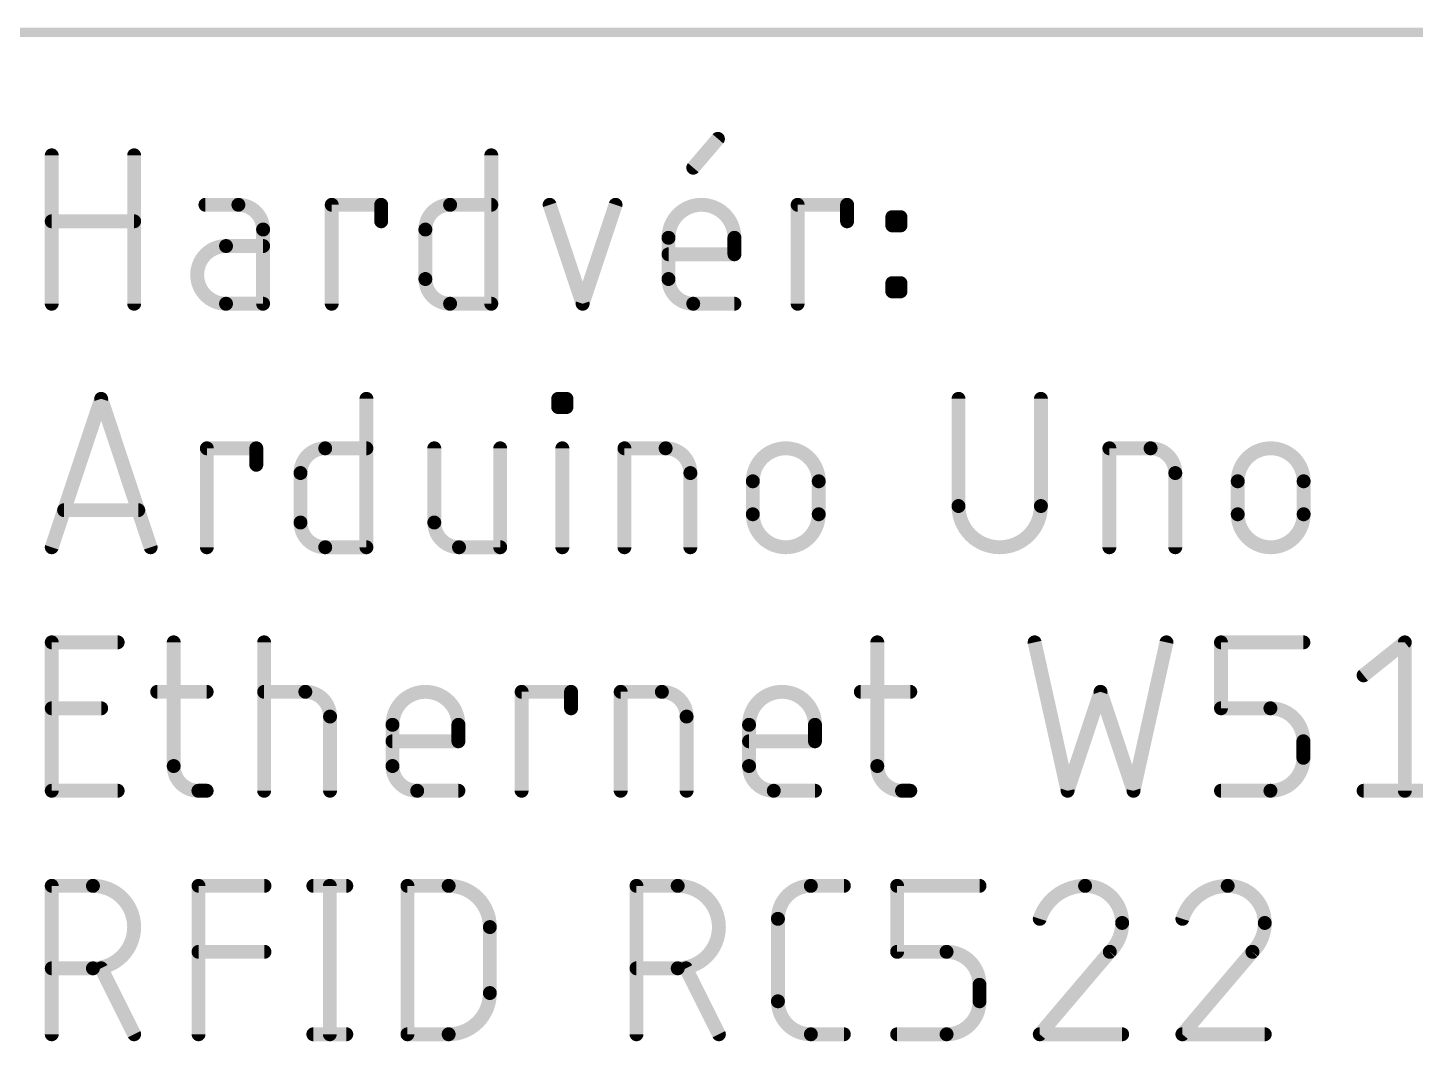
# Model space of a CAD drawing. Extents: x -10 to 250, y 0 to 179.
# Drawn here: x 162.37 to 177.58, y 13.08 to 24.18 of the extents above; entities that cross this region are included whole.
import ezdxf

# ---------------------------------------------------------------- set-up
doc = ezdxf.new("R2010")
doc.units = 0
doc.layers.add('94', color=14, linetype='CONTINUOUS')

msp = doc.modelspace()

# ---------------------------------------------------------------- linework, layer by layer
at = {"layer": '94'}
for points, const_width in [([(151.13, 24.13), (205.105, 24.13)], 0.1016), ([(169.6668, 22.6483), (169.9377, 22.9644)], 0.1524), ([(162.6362, 21.1582), (162.6362, 22.7838)], 0.1524), ([(163.5393, 22.7838), (163.5393, 21.1582)], 0.1524), ([(167.4537, 22.7838), (167.4537, 21.1582)], 0.1524), ([(164.6818, 22.2419), (164.3205, 22.2419)], 0.1524), ([(165.7049, 21.1582), (165.7049, 22.2419)], 0.1524), ([(165.7049, 22.2419), (166.2468, 22.2419)], 0.1524), ([(166.2468, 22.2419), (166.2468, 22.0613)], 0.1524), ([(167.0021, 22.2419), (167.4537, 22.2419)], 0.1524), ([(168.0932, 22.2419), (168.4545, 21.1582)], 0.1524), ([(168.4545, 21.1582), (168.8157, 22.2419)], 0.1524), ([(170.8111, 21.1582), (170.8111, 22.2419)], 0.1524), ([(170.8111, 22.2419), (171.353, 22.2419)], 0.1524), ([(171.353, 22.2419), (171.353, 22.0613)], 0.1524), ([(162.6362, 22.0613), (163.5393, 22.0613)], 0.1524), ([(171.8482, 22.0162), (171.8482, 22.1065)], 0.1524), ([(171.8482, 22.1065), (171.9385, 22.1065)], 0.1524), ([(171.9385, 22.0162), (171.8482, 22.0162)], 0.1524), ([(171.9385, 22.1065), (171.9385, 22.0162)], 0.1524), ([(164.9527, 21.1582), (164.9527, 21.971)], 0.1524), ([(166.7312, 21.4291), (166.7312, 21.971)], 0.1524), ([(169.3958, 21.4291), (169.3958, 21.8807)], 0.1524), ([(170.1183, 21.8807), (170.1183, 21.7001)], 0.1524), ([(164.9527, 21.7904), (164.5463, 21.7904)], 0.1524), ([(170.1183, 21.7001), (169.3958, 21.7001)], 0.1524), ([(171.8482, 21.2937), (171.8482, 21.384)], 0.1524), ([(171.8482, 21.384), (171.9385, 21.384)], 0.1524), ([(171.9385, 21.384), (171.9385, 21.2937)], 0.1524), ([(171.9385, 21.2937), (171.8482, 21.2937)], 0.1524), ([(164.5463, 21.1582), (164.9527, 21.1582)], 0.1524), ([(167.4537, 21.1582), (167.0021, 21.1582)], 0.1524), ([(170.1183, 21.1582), (169.6668, 21.1582)], 0.1524), ([(162.6362, 18.4912), (163.1781, 20.1168)], 0.1524), ([(163.1781, 20.1168), (163.7199, 18.4912)], 0.1524), ([(166.0851, 20.1168), (166.0851, 18.4912)], 0.1524), ([(168.187, 20.0265), (168.187, 20.1168)], 0.1524), ([(168.187, 20.1168), (168.2773, 20.1168)], 0.1524), ([(168.2773, 20.0265), (168.187, 20.0265)], 0.1524), ([(168.2773, 20.1168), (168.2773, 20.0265)], 0.1524), ([(172.5742, 20.1168), (172.5742, 18.9428)], 0.1524), ([(173.4773, 18.9428), (173.4773, 20.1168)], 0.1524), ([(164.3363, 18.4912), (164.3363, 19.5749)], 0.1524), ([(164.3363, 19.5749), (164.8782, 19.5749)], 0.1524), ([(164.8782, 19.5749), (164.8782, 19.3943)], 0.1524), ([(165.6335, 19.5749), (166.0851, 19.5749)], 0.1524), ([(166.8288, 19.5749), (166.8288, 18.7621)], 0.1524), ([(167.5513, 18.4912), (167.5513, 19.5749)], 0.1524), ([(168.2322, 18.4912), (168.2322, 19.5749)], 0.1524), ([(168.913, 18.4912), (168.913, 19.5749)], 0.1524), ([(168.913, 19.5749), (169.3645, 19.5749)], 0.1524), ([(174.2276, 18.4912), (174.2276, 19.5749)], 0.1524), ([(174.2276, 19.5749), (174.6792, 19.5749)], 0.1524), ([(165.3626, 18.7621), (165.3626, 19.304)], 0.1524), ([(169.6355, 19.304), (169.6355, 18.4912)], 0.1524), ([(174.9501, 19.304), (174.9501, 18.4912)], 0.1524), ([(170.3198, 18.8524), (170.3198, 19.2137)], 0.1524), ([(171.0423, 19.2137), (171.0423, 18.8524)], 0.1524), ([(175.6344, 18.8524), (175.6344, 19.2137)], 0.1524), ([(176.3569, 19.2137), (176.3569, 18.8524)], 0.1524), ([(163.5845, 18.8976), (162.7717, 18.8976)], 0.1524), ([(166.0851, 18.4912), (165.6335, 18.4912)], 0.1524), ([(167.0998, 18.4912), (167.5513, 18.4912)], 0.1524), ([(162.6362, 15.8242), (162.6362, 17.4498)], 0.1524), ([(162.6362, 17.4498), (163.3587, 17.4498)], 0.1524), ([(163.9728, 17.4498), (163.9728, 16.0951)], 0.1524), ([(164.964, 15.8242), (164.964, 17.4498)], 0.1524), ([(171.6842, 17.4498), (171.6842, 16.0951)], 0.1524), ([(173.4083, 17.4498), (173.7696, 15.8242)], 0.1524), ([(174.4921, 15.8242), (174.8533, 17.4498)], 0.1524), ([(175.4508, 16.7273), (175.4508, 17.4498)], 0.1524), ([(175.4508, 17.4498), (176.3539, 17.4498)], 0.1524), ([(177.0139, 17.0886), (177.4655, 17.4498)], 0.1524), ([(177.4655, 17.4498), (177.4655, 15.8242)], 0.1524), ([(163.7922, 16.9079), (164.3341, 16.9079)], 0.1524), ([(164.964, 16.9079), (165.4156, 16.9079)], 0.1524), ([(167.7861, 15.8242), (167.7861, 16.9079)], 0.1524), ([(167.7861, 16.9079), (168.328, 16.9079)], 0.1524), ([(168.328, 16.9079), (168.328, 16.7273)], 0.1524), ([(168.8718, 15.8242), (168.8718, 16.9079)], 0.1524), ([(168.8718, 16.9079), (169.3234, 16.9079)], 0.1524), ([(171.5036, 16.9079), (172.0455, 16.9079)], 0.1524), ([(173.7696, 15.8242), (174.1308, 16.9079)], 0.1524), ([(174.1308, 16.9079), (174.4921, 15.8242)], 0.1524), ([(162.6362, 16.7273), (163.1781, 16.7273)], 0.1524), ([(175.9927, 16.7273), (175.4508, 16.7273)], 0.1524), ([(165.6865, 16.637), (165.6865, 15.8242)], 0.1524), ([(166.3708, 16.0951), (166.3708, 16.5467)], 0.1524), ([(167.0933, 16.5467), (167.0933, 16.3661)], 0.1524), ([(169.5943, 16.637), (169.5943, 15.8242)], 0.1524), ([(170.2786, 16.0951), (170.2786, 16.5467)], 0.1524), ([(171.0011, 16.5467), (171.0011, 16.3661)], 0.1524), ([(167.0933, 16.3661), (166.3708, 16.3661)], 0.1524), ([(171.0011, 16.3661), (170.2786, 16.3661)], 0.1524), ([(176.3539, 16.1854), (176.3539, 16.3661)], 0.1524), ([(163.3587, 15.8242), (162.6362, 15.8242)], 0.1524), ([(164.2438, 15.8242), (164.3341, 15.8242)], 0.1524), ([(167.0933, 15.8242), (166.6417, 15.8242)], 0.1524), ([(171.0011, 15.8242), (170.5495, 15.8242)], 0.1524), ([(171.9551, 15.8242), (172.0455, 15.8242)], 0.1524), ([(175.4508, 15.8242), (175.9927, 15.8242)], 0.1524), ([(177.0139, 15.8242), (177.917, 15.8242)], 0.1524), ([(162.6362, 13.1572), (162.6362, 14.7828)], 0.1524), ([(162.6362, 14.7828), (163.0878, 14.7828)], 0.1524), ([(164.2452, 13.1572), (164.2452, 14.7828)], 0.1524), ([(164.2452, 14.7828), (164.9677, 14.7828)], 0.1524), ([(165.5032, 14.7828), (165.8644, 14.7828)], 0.1524), ([(165.6838, 14.7828), (165.6838, 13.1572)], 0.1524), ([(166.5348, 13.1572), (166.5348, 14.7828)], 0.1524), ([(166.5348, 14.7828), (166.9864, 14.7828)], 0.1524), ([(169.045, 13.1572), (169.045, 14.7828)], 0.1524), ([(169.045, 14.7828), (169.4966, 14.7828)], 0.1524), ([(170.9563, 14.7828), (171.3175, 14.7828)], 0.1524), ([(171.9016, 14.0603), (171.9016, 14.7828)], 0.1524), ([(171.9016, 14.7828), (172.8047, 14.7828)], 0.1524), ([(170.595, 13.5184), (170.595, 14.4216)], 0.1524), ([(167.438, 14.3312), (167.438, 13.6088)], 0.1524), ([(164.2452, 14.0603), (164.9677, 14.0603)], 0.1524), ([(172.4434, 14.0603), (171.9016, 14.0603)], 0.1524), ([(174.2323, 14.0603), (173.4647, 13.1572)], 0.1524), ([(175.7955, 14.0603), (175.0278, 13.1572)], 0.1524), ([(163.0878, 13.8797), (162.6362, 13.8797)], 0.1524), ([(163.5393, 13.1572), (163.1781, 13.8797)], 0.1524), ([(169.4966, 13.8797), (169.045, 13.8797)], 0.1524), ([(169.9481, 13.1572), (169.5869, 13.8797)], 0.1524), ([(172.8047, 13.5184), (172.8047, 13.6991)], 0.1524), ([(165.5032, 13.1572), (165.8644, 13.1572)], 0.1524), ([(166.9864, 13.1572), (166.5348, 13.1572)], 0.1524), ([(171.3175, 13.1572), (170.9563, 13.1572)], 0.1524), ([(171.9016, 13.1572), (172.4434, 13.1572)], 0.1524), ([(173.4647, 13.1572), (174.3678, 13.1572)], 0.1524), ([(175.0278, 13.1572), (175.9309, 13.1572)], 0.1524)]:
    msp.add_lwpolyline(points, dxfattribs=dict(at, const_width=const_width))
for points, const_width in [([(169.9666, 22.9396, 1), (169.9088, 22.9892)], 0.0762), ([(162.6743, 22.7838, 1), (162.5981, 22.7838)], 0.0762), ([(163.5774, 22.7838, 1), (163.5012, 22.7838)], 0.0762), ([(167.4918, 22.7838, 1), (167.4156, 22.7838)], 0.0762), ([(169.6378, 22.6731, 1), (169.6957, 22.6235)], 0.0762), ([(164.3205, 22.28, 1), (164.3205, 22.2038)], 0.0762), ([(164.9527, 21.971, 0.4142), (164.6818, 22.2419)], 0.1524), ([(164.6818, 22.28, 1), (164.6818, 22.2038)], 0.0762), ([(164.6818, 22.2038, 1), (164.6818, 22.28)], 0.0762), ([(165.743, 22.2419, 1), (165.6668, 22.2419)], 0.0762), ([(165.7049, 22.28, 1), (165.7049, 22.2038)], 0.0762), ([(166.2849, 22.2419, 1), (166.2087, 22.2419)], 0.0762), ([(166.2468, 22.2038, 1), (166.2468, 22.28)], 0.0762), ([(167.0021, 22.2419, 0.4142), (166.7312, 21.971)], 0.1524), ([(167.0021, 22.28, 1), (167.0021, 22.2038)], 0.0762), ([(167.0021, 22.2038, 1), (167.0021, 22.28)], 0.0762), ([(167.4537, 22.2038, 1), (167.4537, 22.28)], 0.0762), ([(168.1294, 22.254, 1), (168.0571, 22.2299)], 0.0762), ([(168.8519, 22.2299, 1), (168.7796, 22.254)], 0.0762), ([(170.1183, 21.8807, 1), (169.3958, 21.8807)], 0.1524), ([(170.8492, 22.2419, 1), (170.773, 22.2419)], 0.0762), ([(170.8111, 22.28, 1), (170.8111, 22.2038)], 0.0762), ([(171.3911, 22.2419, 1), (171.3149, 22.2419)], 0.0762), ([(171.353, 22.2038, 1), (171.353, 22.28)], 0.0762), ([(162.6362, 22.0994, 1), (162.6362, 22.0232)], 0.0762), ([(163.5393, 22.0232, 1), (163.5393, 22.0994)], 0.0762), ([(166.2087, 22.0613, 1), (166.2849, 22.0613)], 0.0762), ([(171.3149, 22.0613, 1), (171.3911, 22.0613)], 0.0762), ([(171.8863, 22.1065, 1), (171.8101, 22.1065)], 0.0762), ([(171.8482, 22.1446, 1), (171.8482, 22.0684)], 0.0762), ([(171.8482, 22.0543, 1), (171.8482, 21.9781)], 0.0762), ([(171.8101, 22.0162, 1), (171.8863, 22.0162)], 0.0762), ([(171.9766, 22.1065, 1), (171.9004, 22.1065)], 0.0762), ([(171.9004, 22.0162, 1), (171.9766, 22.0162)], 0.0762), ([(171.9385, 22.0684, 1), (171.9385, 22.1446)], 0.0762), ([(171.9385, 21.9781, 1), (171.9385, 22.0543)], 0.0762), ([(164.9908, 21.971, 1), (164.9146, 21.971)], 0.0762), ([(164.9146, 21.971, 1), (164.9908, 21.971)], 0.0762), ([(166.7693, 21.971, 1), (166.6931, 21.971)], 0.0762), ([(166.6931, 21.971, 1), (166.7693, 21.971)], 0.0762), ([(169.4339, 21.8807, 1), (169.3577, 21.8807)], 0.0762), ([(169.3577, 21.8807, 1), (169.4339, 21.8807)], 0.0762), ([(170.1564, 21.8807, 1), (170.0802, 21.8807)], 0.0762), ([(170.0802, 21.8807, 1), (170.1564, 21.8807)], 0.0762), ([(164.5463, 21.7904, 1), (164.5463, 21.1582)], 0.1524), ([(164.5463, 21.8285, 1), (164.5463, 21.7523)], 0.0762), ([(164.5463, 21.7523, 1), (164.5463, 21.8285)], 0.0762), ([(164.9527, 21.7523, 1), (164.9527, 21.8285)], 0.0762), ([(169.3958, 21.7382, 1), (169.3958, 21.662)], 0.0762), ([(170.1183, 21.662, 1), (170.1183, 21.7382)], 0.0762), ([(170.0802, 21.7001, 1), (170.1564, 21.7001)], 0.0762), ([(166.7312, 21.4291, 0.4142), (167.0021, 21.1582)], 0.1524), ([(166.7693, 21.4291, 1), (166.6931, 21.4291)], 0.0762), ([(166.6931, 21.4291, 1), (166.7693, 21.4291)], 0.0762), ([(169.3958, 21.4291, 0.4142), (169.6668, 21.1582)], 0.1524), ([(169.4339, 21.4291, 1), (169.3577, 21.4291)], 0.0762), ([(169.3577, 21.4291, 1), (169.4339, 21.4291)], 0.0762), ([(171.8863, 21.384, 1), (171.8101, 21.384)], 0.0762), ([(171.8482, 21.4221, 1), (171.8482, 21.3459)], 0.0762), ([(171.9766, 21.384, 1), (171.9004, 21.384)], 0.0762), ([(171.9385, 21.3459, 1), (171.9385, 21.4221)], 0.0762), ([(171.8482, 21.3318, 1), (171.8482, 21.2556)], 0.0762), ([(171.8101, 21.2937, 1), (171.8863, 21.2937)], 0.0762), ([(171.9004, 21.2937, 1), (171.9766, 21.2937)], 0.0762), ([(171.9385, 21.2556, 1), (171.9385, 21.3318)], 0.0762), ([(162.5981, 21.1582, 1), (162.6743, 21.1582)], 0.0762), ([(163.5012, 21.1582, 1), (163.5774, 21.1582)], 0.0762), ([(164.5463, 21.1963, 1), (164.5463, 21.1201)], 0.0762), ([(164.5463, 21.1201, 1), (164.5463, 21.1963)], 0.0762), ([(164.9146, 21.1582, 1), (164.9908, 21.1582)], 0.0762), ([(164.9527, 21.1201, 1), (164.9527, 21.1963)], 0.0762), ([(165.6668, 21.1582, 1), (165.743, 21.1582)], 0.0762), ([(167.0021, 21.1963, 1), (167.0021, 21.1201)], 0.0762), ([(167.0021, 21.1201, 1), (167.0021, 21.1963)], 0.0762), ([(167.4156, 21.1582, 1), (167.4918, 21.1582)], 0.0762), ([(167.4537, 21.1201, 1), (167.4537, 21.1963)], 0.0762), ([(168.4183, 21.1702, 1), (168.4906, 21.1462)], 0.0762), ([(168.4183, 21.1462, 1), (168.4906, 21.1702)], 0.0762), ([(169.6668, 21.1963, 1), (169.6668, 21.1201)], 0.0762), ([(169.6668, 21.1201, 1), (169.6668, 21.1963)], 0.0762), ([(170.1183, 21.1201, 1), (170.1183, 21.1963)], 0.0762), ([(170.773, 21.1582, 1), (170.8492, 21.1582)], 0.0762), ([(163.2142, 20.1288, 1), (163.1419, 20.1048)], 0.0762), ([(163.2142, 20.1048, 1), (163.1419, 20.1288)], 0.0762), ([(166.1232, 20.1168, 1), (166.047, 20.1168)], 0.0762), ([(168.2251, 20.1168, 1), (168.1489, 20.1168)], 0.0762), ([(168.187, 20.1549, 1), (168.187, 20.0787)], 0.0762), ([(168.187, 20.0646, 1), (168.187, 19.9884)], 0.0762), ([(168.3154, 20.1168, 1), (168.2392, 20.1168)], 0.0762), ([(168.2773, 20.0787, 1), (168.2773, 20.1549)], 0.0762), ([(168.2773, 19.9884, 1), (168.2773, 20.0646)], 0.0762), ([(172.6123, 20.1168, 1), (172.5361, 20.1168)], 0.0762), ([(173.5154, 20.1168, 1), (173.4392, 20.1168)], 0.0762), ([(168.1489, 20.0265, 1), (168.2251, 20.0265)], 0.0762), ([(168.2392, 20.0265, 1), (168.3154, 20.0265)], 0.0762), ([(164.3744, 19.5749, 1), (164.2982, 19.5749)], 0.0762), ([(164.3363, 19.613, 1), (164.3363, 19.5368)], 0.0762), ([(164.9163, 19.5749, 1), (164.8401, 19.5749)], 0.0762), ([(164.8782, 19.5368, 1), (164.8782, 19.613)], 0.0762), ([(165.6335, 19.5749, 0.4142), (165.3626, 19.304)], 0.1524), ([(165.6335, 19.613, 1), (165.6335, 19.5368)], 0.0762), ([(165.6335, 19.5368, 1), (165.6335, 19.613)], 0.0762), ([(166.0851, 19.5368, 1), (166.0851, 19.613)], 0.0762), ([(166.8669, 19.5749, 1), (166.7907, 19.5749)], 0.0762), ([(167.5894, 19.5749, 1), (167.5132, 19.5749)], 0.0762), ([(168.2703, 19.5749, 1), (168.1941, 19.5749)], 0.0762), ([(168.9511, 19.5749, 1), (168.8749, 19.5749)], 0.0762), ([(168.913, 19.613, 1), (168.913, 19.5368)], 0.0762), ([(169.6355, 19.304, 0.4142), (169.3645, 19.5749)], 0.1524), ([(169.3645, 19.613, 1), (169.3645, 19.5368)], 0.0762), ([(169.3645, 19.5368, 1), (169.3645, 19.613)], 0.0762), ([(171.0423, 19.2137, 1), (170.3198, 19.2137)], 0.1524), ([(174.2657, 19.5749, 1), (174.1895, 19.5749)], 0.0762), ([(174.2276, 19.613, 1), (174.2276, 19.5368)], 0.0762), ([(174.9501, 19.304, 0.4142), (174.6792, 19.5749)], 0.1524), ([(174.6792, 19.613, 1), (174.6792, 19.5368)], 0.0762), ([(174.6792, 19.5368, 1), (174.6792, 19.613)], 0.0762), ([(176.3569, 19.2137, 1), (175.6344, 19.2137)], 0.1524), ([(164.8401, 19.3943, 1), (164.9163, 19.3943)], 0.0762), ([(165.4007, 19.304, 1), (165.3245, 19.304)], 0.0762), ([(165.3245, 19.304, 1), (165.4007, 19.304)], 0.0762), ([(169.6736, 19.304, 1), (169.5974, 19.304)], 0.0762), ([(169.5974, 19.304, 1), (169.6736, 19.304)], 0.0762), ([(174.9882, 19.304, 1), (174.912, 19.304)], 0.0762), ([(174.912, 19.304, 1), (174.9882, 19.304)], 0.0762), ([(170.3579, 19.2137, 1), (170.2817, 19.2137)], 0.0762), ([(170.2817, 19.2137, 1), (170.3579, 19.2137)], 0.0762), ([(171.0804, 19.2137, 1), (171.0042, 19.2137)], 0.0762), ([(171.0042, 19.2137, 1), (171.0804, 19.2137)], 0.0762), ([(175.6725, 19.2137, 1), (175.5963, 19.2137)], 0.0762), ([(175.5963, 19.2137, 1), (175.6725, 19.2137)], 0.0762), ([(176.395, 19.2137, 1), (176.3188, 19.2137)], 0.0762), ([(176.3188, 19.2137, 1), (176.395, 19.2137)], 0.0762), ([(172.5742, 18.9428, 1), (173.4773, 18.9428)], 0.1524), ([(172.6123, 18.9428, 1), (172.5361, 18.9428)], 0.0762), ([(173.5154, 18.9428, 1), (173.4392, 18.9428)], 0.0762), ([(162.7717, 18.9357, 1), (162.7717, 18.8595)], 0.0762), ([(163.5845, 18.8595, 1), (163.5845, 18.9357)], 0.0762), ([(170.3198, 18.8524, 1), (171.0423, 18.8524)], 0.1524), ([(170.3579, 18.8524, 1), (170.2817, 18.8524)], 0.0762), ([(170.2817, 18.8524, 1), (170.3579, 18.8524)], 0.0762), ([(171.0804, 18.8524, 1), (171.0042, 18.8524)], 0.0762), ([(171.0042, 18.8524, 1), (171.0804, 18.8524)], 0.0762), ([(172.5361, 18.9428, 1), (172.6123, 18.9428)], 0.0762), ([(173.4392, 18.9428, 1), (173.5154, 18.9428)], 0.0762), ([(175.6344, 18.8524, 1), (176.3569, 18.8524)], 0.1524), ([(175.6725, 18.8524, 1), (175.5963, 18.8524)], 0.0762), ([(175.5963, 18.8524, 1), (175.6725, 18.8524)], 0.0762), ([(176.395, 18.8524, 1), (176.3188, 18.8524)], 0.0762), ([(176.3188, 18.8524, 1), (176.395, 18.8524)], 0.0762), ([(165.3626, 18.7621, 0.4142), (165.6335, 18.4912)], 0.1524), ([(165.4007, 18.7621, 1), (165.3245, 18.7621)], 0.0762), ([(165.3245, 18.7621, 1), (165.4007, 18.7621)], 0.0762), ([(166.8288, 18.7621, 0.4142), (167.0998, 18.4912)], 0.1524), ([(166.8669, 18.7621, 1), (166.7907, 18.7621)], 0.0762), ([(166.7907, 18.7621, 1), (166.8669, 18.7621)], 0.0762), ([(165.6335, 18.5293, 1), (165.6335, 18.4531)], 0.0762), ([(165.6335, 18.4531, 1), (165.6335, 18.5293)], 0.0762), ([(166.0851, 18.4531, 1), (166.0851, 18.5293)], 0.0762), ([(167.0998, 18.5293, 1), (167.0998, 18.4531)], 0.0762), ([(167.0998, 18.4531, 1), (167.0998, 18.5293)], 0.0762), ([(167.5513, 18.4531, 1), (167.5513, 18.5293)], 0.0762), ([(162.6001, 18.5032, 1), (162.6723, 18.4792)], 0.0762), ([(163.6838, 18.4792, 1), (163.7561, 18.5032)], 0.0762), ([(164.2982, 18.4912, 1), (164.3744, 18.4912)], 0.0762), ([(166.047, 18.4912, 1), (166.1232, 18.4912)], 0.0762), ([(167.5132, 18.4912, 1), (167.5894, 18.4912)], 0.0762), ([(168.1941, 18.4912, 1), (168.2703, 18.4912)], 0.0762), ([(168.8749, 18.4912, 1), (168.9511, 18.4912)], 0.0762), ([(169.5974, 18.4912, 1), (169.6736, 18.4912)], 0.0762), ([(174.1895, 18.4912, 1), (174.2657, 18.4912)], 0.0762), ([(174.912, 18.4912, 1), (174.9882, 18.4912)], 0.0762), ([(162.6743, 17.4498, 1), (162.5981, 17.4498)], 0.0762), ([(162.6362, 17.4879, 1), (162.6362, 17.4117)], 0.0762), ([(163.3587, 17.4117, 1), (163.3587, 17.4879)], 0.0762), ([(164.0109, 17.4498, 1), (163.9347, 17.4498)], 0.0762), ([(165.0021, 17.4498, 1), (164.9259, 17.4498)], 0.0762), ([(171.7223, 17.4498, 1), (171.6461, 17.4498)], 0.0762), ([(173.4455, 17.4581, 1), (173.3711, 17.4415)], 0.0762), ([(174.8905, 17.4415, 1), (174.8161, 17.4581)], 0.0762), ([(175.4889, 17.4498, 1), (175.4127, 17.4498)], 0.0762), ([(175.4508, 17.4879, 1), (175.4508, 17.4117)], 0.0762), ([(176.3539, 17.4117, 1), (176.3539, 17.4879)], 0.0762), ([(177.5036, 17.4498, 1), (177.4274, 17.4498)], 0.0762), ([(177.4893, 17.42, 1), (177.4417, 17.4796)], 0.0762), ([(176.9901, 17.1183, 1), (177.0377, 17.0588)], 0.0762), ([(163.7922, 16.946, 1), (163.7922, 16.8698)], 0.0762), ([(164.3341, 16.8698, 1), (164.3341, 16.946)], 0.0762), ([(164.964, 16.946, 1), (164.964, 16.8698)], 0.0762), ([(165.6865, 16.637, 0.4142), (165.4156, 16.9079)], 0.1524), ([(165.4156, 16.946, 1), (165.4156, 16.8698)], 0.0762), ([(165.4156, 16.8698, 1), (165.4156, 16.946)], 0.0762), ([(167.0933, 16.5467, 1), (166.3708, 16.5467)], 0.1524), ([(167.8242, 16.9079, 1), (167.748, 16.9079)], 0.0762), ([(167.7861, 16.946, 1), (167.7861, 16.8698)], 0.0762), ([(168.3661, 16.9079, 1), (168.2899, 16.9079)], 0.0762), ([(168.328, 16.8698, 1), (168.328, 16.946)], 0.0762), ([(168.9099, 16.9079, 1), (168.8337, 16.9079)], 0.0762), ([(168.8718, 16.946, 1), (168.8718, 16.8698)], 0.0762), ([(169.5943, 16.637, 0.4142), (169.3234, 16.9079)], 0.1524), ([(169.3234, 16.946, 1), (169.3234, 16.8698)], 0.0762), ([(169.3234, 16.8698, 1), (169.3234, 16.946)], 0.0762), ([(171.0011, 16.5467, 1), (170.2786, 16.5467)], 0.1524), ([(171.5036, 16.946, 1), (171.5036, 16.8698)], 0.0762), ([(172.0455, 16.8698, 1), (172.0455, 16.946)], 0.0762), ([(174.167, 16.92, 1), (174.0947, 16.8959)], 0.0762), ([(174.167, 16.8959, 1), (174.0947, 16.92)], 0.0762), ([(162.6362, 16.7654, 1), (162.6362, 16.6892)], 0.0762), ([(163.1781, 16.6892, 1), (163.1781, 16.7654)], 0.0762), ([(168.2899, 16.7273, 1), (168.3661, 16.7273)], 0.0762), ([(175.4508, 16.7654, 1), (175.4508, 16.6892)], 0.0762), ([(175.4127, 16.7273, 1), (175.4889, 16.7273)], 0.0762), ([(176.3539, 16.3661, 0.4142), (175.9927, 16.7273)], 0.1524), ([(175.9927, 16.7654, 1), (175.9927, 16.6892)], 0.0762), ([(175.9927, 16.6892, 1), (175.9927, 16.7654)], 0.0762), ([(165.7246, 16.637, 1), (165.6484, 16.637)], 0.0762), ([(165.6484, 16.637, 1), (165.7246, 16.637)], 0.0762), ([(166.4089, 16.5467, 1), (166.3327, 16.5467)], 0.0762), ([(166.3327, 16.5467, 1), (166.4089, 16.5467)], 0.0762), ([(167.1314, 16.5467, 1), (167.0552, 16.5467)], 0.0762), ([(167.0552, 16.5467, 1), (167.1314, 16.5467)], 0.0762), ([(169.6324, 16.637, 1), (169.5562, 16.637)], 0.0762), ([(169.5562, 16.637, 1), (169.6324, 16.637)], 0.0762), ([(170.3167, 16.5467, 1), (170.2405, 16.5467)], 0.0762), ([(170.2405, 16.5467, 1), (170.3167, 16.5467)], 0.0762), ([(171.0392, 16.5467, 1), (170.963, 16.5467)], 0.0762), ([(170.963, 16.5467, 1), (171.0392, 16.5467)], 0.0762), ([(166.3708, 16.4042, 1), (166.3708, 16.328)], 0.0762), ([(167.0933, 16.328, 1), (167.0933, 16.4042)], 0.0762), ([(170.2786, 16.4042, 1), (170.2786, 16.328)], 0.0762), ([(171.0011, 16.328, 1), (171.0011, 16.4042)], 0.0762), ([(176.392, 16.3661, 1), (176.3158, 16.3661)], 0.0762), ([(167.0552, 16.3661, 1), (167.1314, 16.3661)], 0.0762), ([(170.963, 16.3661, 1), (171.0392, 16.3661)], 0.0762), ([(176.3158, 16.3661, 1), (176.392, 16.3661)], 0.0762), ([(163.9728, 16.0951, 0.4142), (164.2438, 15.8242)], 0.1524), ([(164.0109, 16.0951, 1), (163.9347, 16.0951)], 0.0762), ([(163.9347, 16.0951, 1), (164.0109, 16.0951)], 0.0762), ([(166.3708, 16.0951, 0.4142), (166.6417, 15.8242)], 0.1524), ([(166.4089, 16.0951, 1), (166.3327, 16.0951)], 0.0762), ([(166.3327, 16.0951, 1), (166.4089, 16.0951)], 0.0762), ([(170.2786, 16.0951, 0.4142), (170.5495, 15.8242)], 0.1524), ([(170.3167, 16.0951, 1), (170.2405, 16.0951)], 0.0762), ([(170.2405, 16.0951, 1), (170.3167, 16.0951)], 0.0762), ([(171.6842, 16.0951, 0.4142), (171.9551, 15.8242)], 0.1524), ([(171.7223, 16.0951, 1), (171.6461, 16.0951)], 0.0762), ([(171.6461, 16.0951, 1), (171.7223, 16.0951)], 0.0762), ([(175.9927, 15.8242, 0.4142), (176.3539, 16.1854)], 0.1524), ([(176.392, 16.1854, 1), (176.3158, 16.1854)], 0.0762), ([(176.3158, 16.1854, 1), (176.392, 16.1854)], 0.0762), ([(162.6362, 15.8623, 1), (162.6362, 15.7861)], 0.0762), ([(162.5981, 15.8242, 1), (162.6743, 15.8242)], 0.0762), ([(163.3587, 15.7861, 1), (163.3587, 15.8623)], 0.0762), ([(164.2438, 15.8623, 1), (164.2438, 15.7861)], 0.0762), ([(164.2438, 15.7861, 1), (164.2438, 15.8623)], 0.0762), ([(164.3341, 15.7861, 1), (164.3341, 15.8623)], 0.0762), ([(164.9259, 15.8242, 1), (165.0021, 15.8242)], 0.0762), ([(165.6484, 15.8242, 1), (165.7246, 15.8242)], 0.0762), ([(166.6417, 15.8623, 1), (166.6417, 15.7861)], 0.0762), ([(166.6417, 15.7861, 1), (166.6417, 15.8623)], 0.0762), ([(167.0933, 15.7861, 1), (167.0933, 15.8623)], 0.0762), ([(167.748, 15.8242, 1), (167.8242, 15.8242)], 0.0762), ([(168.8337, 15.8242, 1), (168.9099, 15.8242)], 0.0762), ([(169.5562, 15.8242, 1), (169.6324, 15.8242)], 0.0762), ([(170.5495, 15.8623, 1), (170.5495, 15.7861)], 0.0762), ([(170.5495, 15.7861, 1), (170.5495, 15.8623)], 0.0762), ([(171.0011, 15.7861, 1), (171.0011, 15.8623)], 0.0762), ([(171.9551, 15.8623, 1), (171.9551, 15.7861)], 0.0762), ([(171.9551, 15.7861, 1), (171.9551, 15.8623)], 0.0762), ([(172.0455, 15.7861, 1), (172.0455, 15.8623)], 0.0762), ([(173.7334, 15.8362, 1), (173.8057, 15.8122)], 0.0762), ([(173.7324, 15.8159, 1), (173.8068, 15.8325)], 0.0762), ([(174.4549, 15.8325, 1), (174.5293, 15.8159)], 0.0762), ([(174.4559, 15.8122, 1), (174.5282, 15.8362)], 0.0762), ([(175.4508, 15.8623, 1), (175.4508, 15.7861)], 0.0762), ([(175.9927, 15.8623, 1), (175.9927, 15.7861)], 0.0762), ([(175.9927, 15.7861, 1), (175.9927, 15.8623)], 0.0762), ([(177.0139, 15.8623, 1), (177.0139, 15.7861)], 0.0762), ([(177.4274, 15.8242, 1), (177.5036, 15.8242)], 0.0762), ([(162.6743, 14.7828, 1), (162.5981, 14.7828)], 0.0762), ([(162.6362, 14.8209, 1), (162.6362, 14.7447)], 0.0762), ([(163.0878, 13.8797, 1), (163.0878, 14.7828)], 0.1524), ([(163.0878, 14.8209, 1), (163.0878, 14.7447)], 0.0762), ([(163.0878, 14.7447, 1), (163.0878, 14.8209)], 0.0762), ([(164.2452, 14.8209, 1), (164.2452, 14.7447)], 0.0762), ([(164.2833, 14.7828, 1), (164.2072, 14.7828)], 0.0762), ([(164.9677, 14.7447, 1), (164.9677, 14.8209)], 0.0762), ([(165.5032, 14.8209, 1), (165.5032, 14.7447)], 0.0762), ([(165.7219, 14.7828, 1), (165.6457, 14.7828)], 0.0762), ([(165.8644, 14.7447, 1), (165.8644, 14.8209)], 0.0762), ([(166.5729, 14.7828, 1), (166.4967, 14.7828)], 0.0762), ([(166.5348, 14.8209, 1), (166.5348, 14.7447)], 0.0762), ([(167.438, 14.3312, 0.4142), (166.9864, 14.7828)], 0.1524), ([(166.9864, 14.8209, 1), (166.9864, 14.7447)], 0.0762), ([(166.9864, 14.7447, 1), (166.9864, 14.8209)], 0.0762), ([(169.0831, 14.7828, 1), (169.0069, 14.7828)], 0.0762), ([(169.045, 14.8209, 1), (169.045, 14.7447)], 0.0762), ([(169.4966, 13.8797, 1), (169.4966, 14.7828)], 0.1524), ([(169.4966, 14.8209, 1), (169.4966, 14.7447)], 0.0762), ([(169.4966, 14.7447, 1), (169.4966, 14.8209)], 0.0762), ([(170.9563, 14.7828, 0.4142), (170.595, 14.4216)], 0.1524), ([(170.9563, 14.8209, 1), (170.9563, 14.7447)], 0.0762), ([(170.9563, 14.7447, 1), (170.9563, 14.8209)], 0.0762), ([(171.3175, 14.7447, 1), (171.3175, 14.8209)], 0.0762), ([(171.9397, 14.7828, 1), (171.8635, 14.7828)], 0.0762), ([(171.9016, 14.8209, 1), (171.9016, 14.7447)], 0.0762), ([(172.8047, 14.7447, 1), (172.8047, 14.8209)], 0.0762), ([(173.9614, 14.7828, 0.3252), (173.4647, 14.4216)], 0.1524), ([(174.3678, 14.3764, 0.4142), (173.9614, 14.7828)], 0.1524), ([(173.9614, 14.8209, 1), (173.9614, 14.7447)], 0.0762), ([(173.9614, 14.7447, 1), (173.9614, 14.8209)], 0.0762), ([(175.5245, 14.7828, 0.3252), (175.0278, 14.4216)], 0.1524), ([(175.9309, 14.3764, 0.4142), (175.5245, 14.7828)], 0.1524), ([(175.5245, 14.8209, 1), (175.5245, 14.7447)], 0.0762), ([(175.5245, 14.7447, 1), (175.5245, 14.8209)], 0.0762), ([(170.6331, 14.4216, 1), (170.5569, 14.4216)], 0.0762), ([(170.5569, 14.4216, 1), (170.6331, 14.4216)], 0.0762), ([(173.4284, 14.4333, 1), (173.5009, 14.4098)], 0.0762), ([(174.2323, 14.0603, 0.2053), (174.3678, 14.3764)], 0.1524), ([(174.4059, 14.3764, 1), (174.3297, 14.3764)], 0.0762), ([(174.9916, 14.4333, 1), (175.0641, 14.4098)], 0.0762), ([(175.7955, 14.0603, 0.2053), (175.9309, 14.3764)], 0.1524), ([(175.969, 14.3764, 1), (175.8928, 14.3764)], 0.0762), ([(167.4761, 14.3312, 1), (167.3999, 14.3312)], 0.0762), ([(167.3999, 14.3312, 1), (167.4761, 14.3312)], 0.0762), ([(174.3297, 14.3764, 1), (174.4059, 14.3764)], 0.0762), ([(175.8928, 14.3764, 1), (175.969, 14.3764)], 0.0762), ([(164.2452, 14.0984, 1), (164.2452, 14.0222)], 0.0762), ([(164.9677, 14.0222, 1), (164.9677, 14.0984)], 0.0762), ([(171.9016, 14.0984, 1), (171.9016, 14.0222)], 0.0762), ([(171.8635, 14.0603, 1), (171.9397, 14.0603)], 0.0762), ([(172.8047, 13.6991, 0.4142), (172.4434, 14.0603)], 0.1524), ([(172.4434, 14.0984, 1), (172.4434, 14.0222)], 0.0762), ([(172.4434, 14.0222, 1), (172.4434, 14.0984)], 0.0762), ([(174.2061, 14.0879, 1), (174.2586, 14.0327)], 0.0762), ([(174.2614, 14.0356, 1), (174.2033, 14.085)], 0.0762), ([(175.7692, 14.0879, 1), (175.8217, 14.0327)], 0.0762), ([(175.8245, 14.0356, 1), (175.7664, 14.085)], 0.0762), ([(162.6362, 13.9178, 1), (162.6362, 13.8416)], 0.0762), ([(163.0878, 13.9178, 1), (163.0878, 13.8416)], 0.0762), ([(163.0878, 13.8416, 1), (163.0878, 13.9178)], 0.0762), ([(163.2121, 13.8967, 1), (163.144, 13.8626)], 0.0762), ([(169.045, 13.9178, 1), (169.045, 13.8416)], 0.0762), ([(169.4966, 13.9178, 1), (169.4966, 13.8416)], 0.0762), ([(169.4966, 13.8416, 1), (169.4966, 13.9178)], 0.0762), ([(169.6209, 13.8967, 1), (169.5528, 13.8626)], 0.0762), ([(172.8428, 13.6991, 1), (172.7666, 13.6991)], 0.0762), ([(172.7666, 13.6991, 1), (172.8428, 13.6991)], 0.0762), ([(166.9864, 13.1572, 0.4142), (167.438, 13.6088)], 0.1524), ([(167.4761, 13.6088, 1), (167.3999, 13.6088)], 0.0762), ([(167.3999, 13.6088, 1), (167.4761, 13.6088)], 0.0762), ([(170.595, 13.5184, 0.4142), (170.9563, 13.1572)], 0.1524), ([(170.6331, 13.5184, 1), (170.5569, 13.5184)], 0.0762), ([(170.5569, 13.5184, 1), (170.6331, 13.5184)], 0.0762), ([(172.4434, 13.1572, 0.4142), (172.8047, 13.5184)], 0.1524), ([(172.8428, 13.5184, 1), (172.7666, 13.5184)], 0.0762), ([(172.7666, 13.5184, 1), (172.8428, 13.5184)], 0.0762), ([(165.5032, 13.1953, 1), (165.5032, 13.1191)], 0.0762), ([(165.8644, 13.1191, 1), (165.8644, 13.1953)], 0.0762), ([(166.5348, 13.1953, 1), (166.5348, 13.1191)], 0.0762), ([(166.9864, 13.1953, 1), (166.9864, 13.1191)], 0.0762), ([(166.9864, 13.1191, 1), (166.9864, 13.1953)], 0.0762), ([(170.9563, 13.1953, 1), (170.9563, 13.1191)], 0.0762), ([(170.9563, 13.1191, 1), (170.9563, 13.1953)], 0.0762), ([(171.3175, 13.1191, 1), (171.3175, 13.1953)], 0.0762), ([(171.9016, 13.1953, 1), (171.9016, 13.1191)], 0.0762), ([(172.4434, 13.1953, 1), (172.4434, 13.1191)], 0.0762), ([(172.4434, 13.1191, 1), (172.4434, 13.1953)], 0.0762), ([(173.4647, 13.1953, 1), (173.4647, 13.1191)], 0.0762), ([(174.3678, 13.1191, 1), (174.3678, 13.1953)], 0.0762), ([(175.0278, 13.1953, 1), (175.0278, 13.1191)], 0.0762), ([(175.9309, 13.1191, 1), (175.9309, 13.1953)], 0.0762), ([(162.5981, 13.1572, 1), (162.6743, 13.1572)], 0.0762), ([(163.5052, 13.1402, 1), (163.5734, 13.1742)], 0.0762), ([(164.2072, 13.1572, 1), (164.2833, 13.1572)], 0.0762), ([(165.6457, 13.1572, 1), (165.7219, 13.1572)], 0.0762), ([(166.4967, 13.1572, 1), (166.5729, 13.1572)], 0.0762), ([(169.0069, 13.1572, 1), (169.0831, 13.1572)], 0.0762), ([(169.914, 13.1402, 1), (169.9822, 13.1742)], 0.0762), ([(173.4357, 13.1819, 1), (173.4937, 13.1325)], 0.0762), ([(174.9988, 13.1819, 1), (175.0568, 13.1325)], 0.0762)]:
    msp.add_lwpolyline(points, format="xyb", dxfattribs=dict(at, const_width=const_width))

doc.saveas('drawing.dxf')
